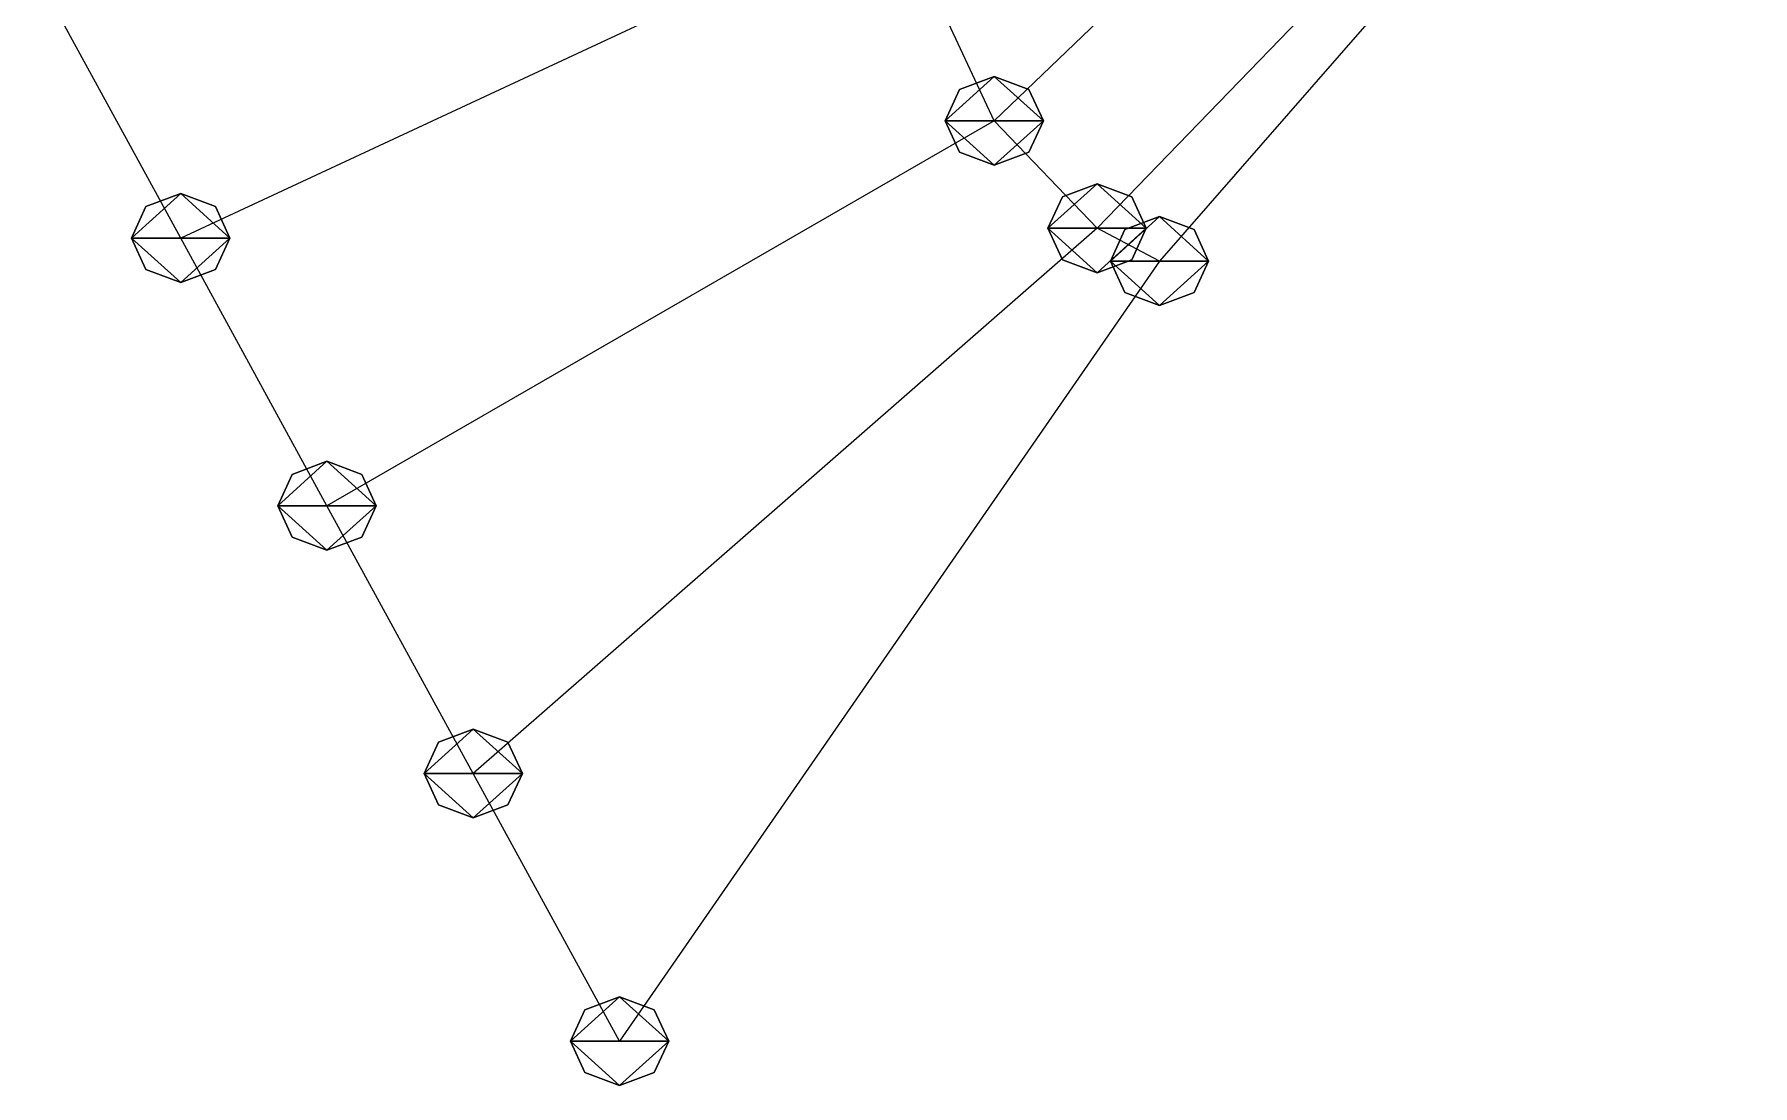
# Model space of a CAD drawing. Header units: metres. Extents: x -74 to 76, y -49 to 49.
# Drawn here: x -55.22 to -20.19, y -49.34 to -27.92 of the extents above; entities that cross this region are included whole.
import ezdxf

# ---------------------------------------------------------------- set-up
doc = ezdxf.new("R2010")
doc.units = ezdxf.units.M

msp = doc.modelspace()

# ---------------------------------------------------------------- linework, layer by layer
for p, q in [((-24.364262, -18.856197, -212.24243), (-35.64934, -29.684515, -219.69254)), ((-20.189331, -18.704195, -213.88322), (-32.283142, -32.541218, -220.6692)), ((-21.72307, -19.657135, -213.2589), (-33.554573, -31.873549, -220.49014)), ((-37.694557, -25.308723, -218.1337), (-52.235985, -32.07315, -225.3557)), ((-35.64934, -29.684515, -219.69254), (-37.694557, -25.308723, -218.1337)), ((-52.235985, -32.07315, -225.3557), (-55.21881, -26.618526, -223.1399)), ((-36.35645, -29.044064, -219.99223), (-36.64934, -29.684515, -219.69254)), ((-36.35645, -29.044064, -219.99223), (-36.64934, -29.684515, -219.69254)), ((-36.35645, -29.044064, -219.99223), (-36.64934, -29.684515, -219.69254)), ((-36.35645, -29.044064, -219.99223), (-36.64934, -29.684515, -219.69254)), ((-35.64934, -28.77878, -220.11638), (-36.35645, -29.044064, -219.99223)), ((-35.64934, -28.77878, -220.11638), (-36.35645, -29.044064, -219.99223)), ((-35.64934, -28.77878, -220.11638), (-36.35645, -29.044064, -219.99223)), ((-35.64934, -28.77878, -220.11638), (-36.35645, -29.044064, -219.99223)), ((-34.942234, -29.044064, -219.99223), (-35.64934, -28.77878, -220.11638)), ((-34.942234, -29.044064, -219.99223), (-35.64934, -28.77878, -220.11638)), ((-34.942234, -29.044064, -219.99223), (-35.64934, -28.77878, -220.11638)), ((-34.942234, -29.044064, -219.99223), (-35.64934, -28.77878, -220.11638)), ((-34.64934, -29.684515, -219.69254), (-34.942234, -29.044064, -219.99223)), ((-34.64934, -29.684515, -219.69254), (-34.942234, -29.044064, -219.99223)), ((-34.64934, -29.684515, -219.69254), (-34.942234, -29.044064, -219.99223)), ((-34.64934, -29.684515, -219.69254), (-34.942234, -29.044064, -219.99223)), ((-35.64934, -29.684515, -219.69254), (-49.25316, -37.52778, -227.5715)), ((-36.64934, -29.684515, -219.69254), (-36.35645, -30.324966, -219.39284)), ((-36.64934, -29.684515, -219.69254), (-36.35645, -30.324966, -219.39284)), ((-36.64934, -29.684515, -219.69254), (-36.35645, -30.324966, -219.39284)), ((-36.64934, -29.684515, -219.69254), (-36.35645, -30.324966, -219.39284)), ((-33.554573, -31.873549, -220.49014), (-35.64934, -29.684515, -219.69254)), ((-34.942234, -30.324966, -219.39284), (-34.64934, -29.684515, -219.69254)), ((-34.942234, -30.324966, -219.39284), (-34.64934, -29.684515, -219.69254)), ((-34.942234, -30.324966, -219.39284), (-34.64934, -29.684515, -219.69254)), ((-34.942234, -30.324966, -219.39284), (-34.64934, -29.684515, -219.69254)), ((-36.35645, -30.324966, -219.39284), (-35.64934, -30.59025, -219.26869)), ((-36.35645, -30.324966, -219.39284), (-35.64934, -30.59025, -219.26869)), ((-36.35645, -30.324966, -219.39284), (-35.64934, -30.59025, -219.26869)), ((-36.35645, -30.324966, -219.39284), (-35.64934, -30.59025, -219.26869)), ((-35.64934, -30.59025, -219.26869), (-34.942234, -30.324966, -219.39284)), ((-35.64934, -30.59025, -219.26869), (-34.942234, -30.324966, -219.39284)), ((-35.64934, -30.59025, -219.26869), (-34.942234, -30.324966, -219.39284)), ((-35.64934, -30.59025, -219.26869), (-34.942234, -30.324966, -219.39284)), ((-52.235985, -31.167416, -225.77954), (-52.943092, -31.4327, -225.6554)), ((-52.235985, -31.167416, -225.77954), (-52.943092, -31.4327, -225.6554)), ((-52.235985, -31.167416, -225.77954), (-52.943092, -31.4327, -225.6554)), ((-51.528877, -31.4327, -225.6554), (-52.235985, -31.167416, -225.77954)), ((-51.528877, -31.4327, -225.6554), (-52.235985, -31.167416, -225.77954)), ((-51.528877, -31.4327, -225.6554), (-52.235985, -31.167416, -225.77954)), ((-33.554573, -30.967813, -220.91399), (-34.26168, -31.233097, -220.78984)), ((-33.554573, -30.967813, -220.91399), (-34.26168, -31.233097, -220.78984)), ((-33.554573, -30.967813, -220.91399), (-34.26168, -31.233097, -220.78984)), ((-33.554573, -30.967813, -220.91399), (-34.26168, -31.233097, -220.78984)), ((-32.847466, -31.233097, -220.78984), (-33.554573, -30.967813, -220.91399)), ((-32.847466, -31.233097, -220.78984), (-33.554573, -30.967813, -220.91399)), ((-32.847466, -31.233097, -220.78984), (-33.554573, -30.967813, -220.91399)), ((-32.847466, -31.233097, -220.78984), (-33.554573, -30.967813, -220.91399)), ((-52.943092, -31.4327, -225.6554), (-53.235985, -32.07315, -225.3557)), ((-52.943092, -31.4327, -225.6554), (-53.235985, -32.07315, -225.3557)), ((-52.943092, -31.4327, -225.6554), (-53.235985, -32.07315, -225.3557)), ((-51.235985, -32.07315, -225.3557), (-51.528877, -31.4327, -225.6554)), ((-51.235985, -32.07315, -225.3557), (-51.528877, -31.4327, -225.6554)), ((-51.235985, -32.07315, -225.3557), (-51.528877, -31.4327, -225.6554)), ((-34.26168, -31.233097, -220.78984), (-34.554573, -31.873549, -220.49014)), ((-34.26168, -31.233097, -220.78984), (-34.554573, -31.873549, -220.49014)), ((-34.26168, -31.233097, -220.78984), (-34.554573, -31.873549, -220.49014)), ((-34.26168, -31.233097, -220.78984), (-34.554573, -31.873549, -220.49014)), ((-32.554573, -31.873549, -220.49014), (-32.847466, -31.233097, -220.78984)), ((-32.554573, -31.873549, -220.49014), (-32.847466, -31.233097, -220.78984)), ((-32.554573, -31.873549, -220.49014), (-32.847466, -31.233097, -220.78984)), ((-32.554573, -31.873549, -220.49014), (-32.847466, -31.233097, -220.78984)), ((-33.554573, -31.873549, -220.49014), (-46.27033, -42.982403, -229.78731)), ((-34.554573, -31.873549, -220.49014), (-34.26168, -32.514, -220.19044)), ((-34.554573, -31.873549, -220.49014), (-34.26168, -32.514, -220.19044)), ((-34.554573, -31.873549, -220.49014), (-34.26168, -32.514, -220.19044)), ((-34.554573, -31.873549, -220.49014), (-34.26168, -32.514, -220.19044)), ((-32.283142, -32.541218, -220.6692), (-33.554573, -31.873549, -220.49014)), ((-32.283142, -31.635483, -221.09305), (-32.99025, -31.900766, -220.9689)), ((-32.283142, -31.635483, -221.09305), (-32.99025, -31.900766, -220.9689)), ((-32.283142, -31.635483, -221.09305), (-32.99025, -31.900766, -220.9689)), ((-32.847466, -32.514, -220.19044), (-32.554573, -31.873549, -220.49014)), ((-32.847466, -32.514, -220.19044), (-32.554573, -31.873549, -220.49014)), ((-32.847466, -32.514, -220.19044), (-32.554573, -31.873549, -220.49014)), ((-32.847466, -32.514, -220.19044), (-32.554573, -31.873549, -220.49014)), ((-31.576035, -31.900766, -220.9689), (-32.283142, -31.635483, -221.09305)), ((-31.576035, -31.900766, -220.9689), (-32.283142, -31.635483, -221.09305)), ((-31.576035, -31.900766, -220.9689), (-32.283142, -31.635483, -221.09305)), ((-53.235985, -32.07315, -225.3557), (-52.943092, -32.713604, -225.056)), ((-53.235985, -32.07315, -225.3557), (-52.943092, -32.713604, -225.056)), ((-53.235985, -32.07315, -225.3557), (-52.943092, -32.713604, -225.056)), ((-49.25316, -37.52778, -227.5715), (-52.235985, -32.07315, -225.3557)), ((-51.528877, -32.713604, -225.056), (-51.235985, -32.07315, -225.3557)), ((-51.528877, -32.713604, -225.056), (-51.235985, -32.07315, -225.3557)), ((-51.528877, -32.713604, -225.056), (-51.235985, -32.07315, -225.3557)), ((-32.99025, -31.900766, -220.9689), (-33.283142, -32.541218, -220.6692)), ((-32.99025, -31.900766, -220.9689), (-33.283142, -32.541218, -220.6692)), ((-32.99025, -31.900766, -220.9689), (-33.283142, -32.541218, -220.6692)), ((-31.283142, -32.541218, -220.6692), (-31.576035, -31.900766, -220.9689)), ((-31.283142, -32.541218, -220.6692), (-31.576035, -31.900766, -220.9689)), ((-31.283142, -32.541218, -220.6692), (-31.576035, -31.900766, -220.9689)), ((-32.283142, -32.541218, -220.6692), (-43.287502, -48.437027, -232.00311)), ((-34.26168, -32.514, -220.19044), (-33.554573, -32.779285, -220.0663)), ((-34.26168, -32.514, -220.19044), (-33.554573, -32.779285, -220.0663)), ((-34.26168, -32.514, -220.19044), (-33.554573, -32.779285, -220.0663)), ((-34.26168, -32.514, -220.19044), (-33.554573, -32.779285, -220.0663)), ((-33.554573, -32.779285, -220.0663), (-32.847466, -32.514, -220.19044)), ((-33.554573, -32.779285, -220.0663), (-32.847466, -32.514, -220.19044)), ((-33.554573, -32.779285, -220.0663), (-32.847466, -32.514, -220.19044)), ((-33.554573, -32.779285, -220.0663), (-32.847466, -32.514, -220.19044)), ((-33.283142, -32.541218, -220.6692), (-32.99025, -33.18167, -220.3695)), ((-33.283142, -32.541218, -220.6692), (-32.99025, -33.18167, -220.3695)), ((-33.283142, -32.541218, -220.6692), (-32.99025, -33.18167, -220.3695)), ((-31.576035, -33.18167, -220.3695), (-31.283142, -32.541218, -220.6692)), ((-31.576035, -33.18167, -220.3695), (-31.283142, -32.541218, -220.6692)), ((-31.576035, -33.18167, -220.3695), (-31.283142, -32.541218, -220.6692)), ((-52.943092, -32.713604, -225.056), (-52.235985, -32.978886, -224.93185)), ((-52.943092, -32.713604, -225.056), (-52.235985, -32.978886, -224.93185)), ((-52.943092, -32.713604, -225.056), (-52.235985, -32.978886, -224.93185)), ((-52.235985, -32.978886, -224.93185), (-51.528877, -32.713604, -225.056)), ((-52.235985, -32.978886, -224.93185), (-51.528877, -32.713604, -225.056)), ((-52.235985, -32.978886, -224.93185), (-51.528877, -32.713604, -225.056)), ((-32.99025, -33.18167, -220.3695), (-32.283142, -33.446953, -220.24536)), ((-32.99025, -33.18167, -220.3695), (-32.283142, -33.446953, -220.24536)), ((-32.99025, -33.18167, -220.3695), (-32.283142, -33.446953, -220.24536)), ((-32.283142, -33.446953, -220.24536), (-31.576035, -33.18167, -220.3695)), ((-32.283142, -33.446953, -220.24536), (-31.576035, -33.18167, -220.3695)), ((-32.283142, -33.446953, -220.24536), (-31.576035, -33.18167, -220.3695)), ((-49.25316, -36.622044, -227.99535), (-49.960266, -36.887325, -227.8712)), ((-49.25316, -36.622044, -227.99535), (-49.960266, -36.887325, -227.8712)), ((-49.25316, -36.622044, -227.99535), (-49.960266, -36.887325, -227.8712)), ((-48.54605, -36.887325, -227.8712), (-49.25316, -36.622044, -227.99535)), ((-48.54605, -36.887325, -227.8712), (-49.25316, -36.622044, -227.99535)), ((-48.54605, -36.887325, -227.8712), (-49.25316, -36.622044, -227.99535)), ((-49.960266, -36.887325, -227.8712), (-50.25316, -37.52778, -227.5715)), ((-49.960266, -36.887325, -227.8712), (-50.25316, -37.52778, -227.5715)), ((-49.960266, -36.887325, -227.8712), (-50.25316, -37.52778, -227.5715)), ((-48.25316, -37.52778, -227.5715), (-48.54605, -36.887325, -227.8712)), ((-48.25316, -37.52778, -227.5715), (-48.54605, -36.887325, -227.8712)), ((-48.25316, -37.52778, -227.5715), (-48.54605, -36.887325, -227.8712)), ((-50.25316, -37.52778, -227.5715), (-49.960266, -38.168232, -227.2718)), ((-50.25316, -37.52778, -227.5715), (-49.960266, -38.168232, -227.2718)), ((-50.25316, -37.52778, -227.5715), (-49.960266, -38.168232, -227.2718)), ((-46.27033, -42.982403, -229.78731), (-49.25316, -37.52778, -227.5715)), ((-48.54605, -38.168232, -227.2718), (-48.25316, -37.52778, -227.5715)), ((-48.54605, -38.168232, -227.2718), (-48.25316, -37.52778, -227.5715)), ((-48.54605, -38.168232, -227.2718), (-48.25316, -37.52778, -227.5715)), ((-49.960266, -38.168232, -227.2718), (-49.25316, -38.433514, -227.14766)), ((-49.960266, -38.168232, -227.2718), (-49.25316, -38.433514, -227.14766)), ((-49.960266, -38.168232, -227.2718), (-49.25316, -38.433514, -227.14766)), ((-49.25316, -38.433514, -227.14766), (-48.54605, -38.168232, -227.2718)), ((-49.25316, -38.433514, -227.14766), (-48.54605, -38.168232, -227.2718)), ((-49.25316, -38.433514, -227.14766), (-48.54605, -38.168232, -227.2718)), ((-46.977436, -42.34195, -230.087), (-47.27033, -42.982403, -229.78731)), ((-46.977436, -42.34195, -230.087), (-47.27033, -42.982403, -229.78731)), ((-46.977436, -42.34195, -230.087), (-47.27033, -42.982403, -229.78731)), ((-46.27033, -42.076668, -230.21115), (-46.977436, -42.34195, -230.087)), ((-46.27033, -42.076668, -230.21115), (-46.977436, -42.34195, -230.087)), ((-46.27033, -42.076668, -230.21115), (-46.977436, -42.34195, -230.087)), ((-45.56322, -42.34195, -230.087), (-46.27033, -42.076668, -230.21115)), ((-45.56322, -42.34195, -230.087), (-46.27033, -42.076668, -230.21115)), ((-45.56322, -42.34195, -230.087), (-46.27033, -42.076668, -230.21115)), ((-45.27033, -42.982403, -229.78731), (-45.56322, -42.34195, -230.087)), ((-45.27033, -42.982403, -229.78731), (-45.56322, -42.34195, -230.087)), ((-45.27033, -42.982403, -229.78731), (-45.56322, -42.34195, -230.087)), ((-47.27033, -42.982403, -229.78731), (-46.977436, -43.622856, -229.48761)), ((-47.27033, -42.982403, -229.78731), (-46.977436, -43.622856, -229.48761)), ((-47.27033, -42.982403, -229.78731), (-46.977436, -43.622856, -229.48761)), ((-43.287502, -48.437027, -232.00311), (-46.27033, -42.982403, -229.78731)), ((-45.56322, -43.622856, -229.48761), (-45.27033, -42.982403, -229.78731)), ((-45.56322, -43.622856, -229.48761), (-45.27033, -42.982403, -229.78731)), ((-45.56322, -43.622856, -229.48761), (-45.27033, -42.982403, -229.78731)), ((-46.977436, -43.622856, -229.48761), (-46.27033, -43.888138, -229.36346)), ((-46.977436, -43.622856, -229.48761), (-46.27033, -43.888138, -229.36346)), ((-46.977436, -43.622856, -229.48761), (-46.27033, -43.888138, -229.36346)), ((-46.27033, -43.888138, -229.36346), (-45.56322, -43.622856, -229.48761)), ((-46.27033, -43.888138, -229.36346), (-45.56322, -43.622856, -229.48761)), ((-46.27033, -43.888138, -229.36346), (-45.56322, -43.622856, -229.48761)), ((-43.287502, -47.531292, -232.42696), (-43.99461, -47.796574, -232.30281)), ((-43.287502, -47.531292, -232.42696), (-43.99461, -47.796574, -232.30281)), ((-42.580395, -47.796574, -232.30281), (-43.287502, -47.531292, -232.42696)), ((-42.580395, -47.796574, -232.30281), (-43.287502, -47.531292, -232.42696)), ((-43.99461, -47.796574, -232.30281), (-44.287502, -48.437027, -232.00311)), ((-43.99461, -47.796574, -232.30281), (-44.287502, -48.437027, -232.00311)), ((-42.287502, -48.437027, -232.00311), (-42.580395, -47.796574, -232.30281)), ((-42.287502, -48.437027, -232.00311), (-42.580395, -47.796574, -232.30281)), ((-44.287502, -48.437027, -232.00311), (-43.99461, -49.07748, -231.70341)), ((-44.287502, -48.437027, -232.00311), (-43.99461, -49.07748, -231.70341)), ((-42.580395, -49.07748, -231.70341), (-42.287502, -48.437027, -232.00311)), ((-42.580395, -49.07748, -231.70341), (-42.287502, -48.437027, -232.00311)), ((-43.99461, -49.07748, -231.70341), (-43.287502, -49.342762, -231.57927)), ((-43.99461, -49.07748, -231.70341), (-43.287502, -49.342762, -231.57927)), ((-43.287502, -49.342762, -231.57927), (-42.580395, -49.07748, -231.70341)), ((-43.287502, -49.342762, -231.57927), (-42.580395, -49.07748, -231.70341))]:
    msp.add_line(p, q)
for points in [[(-36.64934, -29.684515, -219.69254), (-36.35645, -29.044064, -219.99223), (-35.64934, -28.77878, -220.11638), (-35.649242, -28.77868, -220.11627)], [(-36.64934, -29.684515, -219.69254), (-36.35645, -29.044064, -219.99223), (-35.64934, -28.77878, -220.11638), (-35.649242, -28.77868, -220.11627)], [(-36.64934, -29.684515, -219.69254), (-36.35645, -29.044064, -219.99223), (-35.64934, -28.77878, -220.11638), (-35.649242, -28.77868, -220.11627)], [(-36.64934, -29.684515, -219.69254), (-36.35645, -29.044064, -219.99223), (-35.64934, -28.77878, -220.11638), (-35.649242, -28.77868, -220.11627)], [(-36.64934, -29.684515, -219.69254), (-35.64934, -28.77878, -220.11638), (-34.64934, -29.684515, -219.69254), (-34.649242, -29.684416, -219.69243)], [(-36.64934, -29.684515, -219.69254), (-35.64934, -28.77878, -220.11638), (-34.64934, -29.684515, -219.69254), (-34.649242, -29.684416, -219.69243)], [(-36.64934, -29.684515, -219.69254), (-35.64934, -28.77878, -220.11638), (-34.64934, -29.684515, -219.69254), (-34.649242, -29.684416, -219.69243)], [(-36.64934, -29.684515, -219.69254), (-35.64934, -28.77878, -220.11638), (-34.64934, -29.684515, -219.69254), (-34.649242, -29.684416, -219.69243)], [(-35.64934, -28.77878, -220.11638), (-34.942234, -29.044064, -219.99223), (-34.64934, -29.684515, -219.69254), (-34.649242, -29.684416, -219.69243)], [(-35.64934, -28.77878, -220.11638), (-34.942234, -29.044064, -219.99223), (-34.64934, -29.684515, -219.69254), (-34.649242, -29.684416, -219.69243)], [(-35.64934, -28.77878, -220.11638), (-34.942234, -29.044064, -219.99223), (-34.64934, -29.684515, -219.69254), (-34.649242, -29.684416, -219.69243)], [(-35.64934, -28.77878, -220.11638), (-34.942234, -29.044064, -219.99223), (-34.64934, -29.684515, -219.69254), (-34.649242, -29.684416, -219.69243)], [(-35.64934, -30.59025, -219.26869), (-36.35645, -30.324966, -219.39284), (-36.64934, -29.684515, -219.69254), (-36.649242, -29.684416, -219.69243)], [(-34.64934, -29.684515, -219.69254), (-35.64934, -30.59025, -219.26869), (-36.64934, -29.684515, -219.69254), (-36.649242, -29.684416, -219.69243)], [(-35.64934, -30.59025, -219.26869), (-36.35645, -30.324966, -219.39284), (-36.64934, -29.684515, -219.69254), (-36.649242, -29.684416, -219.69243)], [(-34.64934, -29.684515, -219.69254), (-35.64934, -30.59025, -219.26869), (-36.64934, -29.684515, -219.69254), (-36.649242, -29.684416, -219.69243)], [(-35.64934, -30.59025, -219.26869), (-36.35645, -30.324966, -219.39284), (-36.64934, -29.684515, -219.69254), (-36.649242, -29.684416, -219.69243)], [(-34.64934, -29.684515, -219.69254), (-35.64934, -30.59025, -219.26869), (-36.64934, -29.684515, -219.69254), (-36.649242, -29.684416, -219.69243)], [(-35.64934, -30.59025, -219.26869), (-36.35645, -30.324966, -219.39284), (-36.64934, -29.684515, -219.69254), (-36.649242, -29.684416, -219.69243)], [(-34.64934, -29.684515, -219.69254), (-35.64934, -30.59025, -219.26869), (-36.64934, -29.684515, -219.69254), (-36.649242, -29.684416, -219.69243)], [(-34.64934, -29.684515, -219.69254), (-34.942234, -30.324966, -219.39284), (-35.64934, -30.59025, -219.26869), (-35.649242, -30.59015, -219.26859)], [(-34.64934, -29.684515, -219.69254), (-34.942234, -30.324966, -219.39284), (-35.64934, -30.59025, -219.26869), (-35.649242, -30.59015, -219.26859)], [(-34.64934, -29.684515, -219.69254), (-34.942234, -30.324966, -219.39284), (-35.64934, -30.59025, -219.26869), (-35.649242, -30.59015, -219.26859)], [(-34.64934, -29.684515, -219.69254), (-34.942234, -30.324966, -219.39284), (-35.64934, -30.59025, -219.26869), (-35.649242, -30.59015, -219.26859)], [(-53.235985, -32.07315, -225.3557), (-52.943092, -31.4327, -225.6554), (-52.235985, -31.167416, -225.77954), (-52.235886, -31.167316, -225.77943)], [(-53.235985, -32.07315, -225.3557), (-52.943092, -31.4327, -225.6554), (-52.235985, -31.167416, -225.77954), (-52.235886, -31.167316, -225.77943)], [(-53.235985, -32.07315, -225.3557), (-52.943092, -31.4327, -225.6554), (-52.235985, -31.167416, -225.77954), (-52.235886, -31.167316, -225.77943)], [(-53.235985, -32.07315, -225.3557), (-52.235985, -31.167416, -225.77954), (-51.235985, -32.07315, -225.3557), (-51.235886, -32.07305, -225.35559)], [(-53.235985, -32.07315, -225.3557), (-52.235985, -31.167416, -225.77954), (-51.235985, -32.07315, -225.3557), (-51.235886, -32.07305, -225.35559)], [(-53.235985, -32.07315, -225.3557), (-52.235985, -31.167416, -225.77954), (-51.235985, -32.07315, -225.3557), (-51.235886, -32.07305, -225.35559)], [(-52.235985, -31.167416, -225.77954), (-51.528877, -31.4327, -225.6554), (-51.235985, -32.07315, -225.3557), (-51.235886, -32.07305, -225.35559)], [(-52.235985, -31.167416, -225.77954), (-51.528877, -31.4327, -225.6554), (-51.235985, -32.07315, -225.3557), (-51.235886, -32.07305, -225.35559)], [(-52.235985, -31.167416, -225.77954), (-51.528877, -31.4327, -225.6554), (-51.235985, -32.07315, -225.3557), (-51.235886, -32.07305, -225.35559)], [(-34.554573, -31.873549, -220.49014), (-34.26168, -31.233097, -220.78984), (-33.554573, -30.967813, -220.91399), (-33.554474, -30.967714, -220.91388)], [(-34.554573, -31.873549, -220.49014), (-34.26168, -31.233097, -220.78984), (-33.554573, -30.967813, -220.91399), (-33.554474, -30.967714, -220.91388)], [(-34.554573, -31.873549, -220.49014), (-34.26168, -31.233097, -220.78984), (-33.554573, -30.967813, -220.91399), (-33.554474, -30.967714, -220.91388)], [(-34.554573, -31.873549, -220.49014), (-34.26168, -31.233097, -220.78984), (-33.554573, -30.967813, -220.91399), (-33.554474, -30.967714, -220.91388)], [(-34.554573, -31.873549, -220.49014), (-33.554573, -30.967813, -220.91399), (-32.554573, -31.873549, -220.49014), (-32.554474, -31.87345, -220.49004)], [(-34.554573, -31.873549, -220.49014), (-33.554573, -30.967813, -220.91399), (-32.554573, -31.873549, -220.49014), (-32.554474, -31.87345, -220.49004)], [(-34.554573, -31.873549, -220.49014), (-33.554573, -30.967813, -220.91399), (-32.554573, -31.873549, -220.49014), (-32.554474, -31.87345, -220.49004)], [(-34.554573, -31.873549, -220.49014), (-33.554573, -30.967813, -220.91399), (-32.554573, -31.873549, -220.49014), (-32.554474, -31.87345, -220.49004)], [(-33.554573, -30.967813, -220.91399), (-32.847466, -31.233097, -220.78984), (-32.554573, -31.873549, -220.49014), (-32.554474, -31.87345, -220.49004)], [(-33.554573, -30.967813, -220.91399), (-32.847466, -31.233097, -220.78984), (-32.554573, -31.873549, -220.49014), (-32.554474, -31.87345, -220.49004)], [(-33.554573, -30.967813, -220.91399), (-32.847466, -31.233097, -220.78984), (-32.554573, -31.873549, -220.49014), (-32.554474, -31.87345, -220.49004)], [(-33.554573, -30.967813, -220.91399), (-32.847466, -31.233097, -220.78984), (-32.554573, -31.873549, -220.49014), (-32.554474, -31.87345, -220.49004)], [(-33.554573, -32.779285, -220.0663), (-34.26168, -32.514, -220.19044), (-34.554573, -31.873549, -220.49014), (-34.554474, -31.87345, -220.49004)], [(-32.554573, -31.873549, -220.49014), (-33.554573, -32.779285, -220.0663), (-34.554573, -31.873549, -220.49014), (-34.554474, -31.87345, -220.49004)], [(-33.554573, -32.779285, -220.0663), (-34.26168, -32.514, -220.19044), (-34.554573, -31.873549, -220.49014), (-34.554474, -31.87345, -220.49004)], [(-32.554573, -31.873549, -220.49014), (-33.554573, -32.779285, -220.0663), (-34.554573, -31.873549, -220.49014), (-34.554474, -31.87345, -220.49004)], [(-33.554573, -32.779285, -220.0663), (-34.26168, -32.514, -220.19044), (-34.554573, -31.873549, -220.49014), (-34.554474, -31.87345, -220.49004)], [(-32.554573, -31.873549, -220.49014), (-33.554573, -32.779285, -220.0663), (-34.554573, -31.873549, -220.49014), (-34.554474, -31.87345, -220.49004)], [(-33.554573, -32.779285, -220.0663), (-34.26168, -32.514, -220.19044), (-34.554573, -31.873549, -220.49014), (-34.554474, -31.87345, -220.49004)], [(-32.554573, -31.873549, -220.49014), (-33.554573, -32.779285, -220.0663), (-34.554573, -31.873549, -220.49014), (-34.554474, -31.87345, -220.49004)], [(-32.554573, -31.873549, -220.49014), (-32.847466, -32.514, -220.19044), (-33.554573, -32.779285, -220.0663), (-33.554474, -32.779186, -220.0662)], [(-32.554573, -31.873549, -220.49014), (-32.847466, -32.514, -220.19044), (-33.554573, -32.779285, -220.0663), (-33.554474, -32.779186, -220.0662)], [(-32.554573, -31.873549, -220.49014), (-32.847466, -32.514, -220.19044), (-33.554573, -32.779285, -220.0663), (-33.554474, -32.779186, -220.0662)], [(-32.554573, -31.873549, -220.49014), (-32.847466, -32.514, -220.19044), (-33.554573, -32.779285, -220.0663), (-33.554474, -32.779186, -220.0662)], [(-33.283142, -32.541218, -220.6692), (-32.99025, -31.900766, -220.9689), (-32.283142, -31.635483, -221.09305), (-32.283043, -31.635384, -221.09294)], [(-33.283142, -32.541218, -220.6692), (-32.99025, -31.900766, -220.9689), (-32.283142, -31.635483, -221.09305), (-32.283043, -31.635384, -221.09294)], [(-33.283142, -32.541218, -220.6692), (-32.99025, -31.900766, -220.9689), (-32.283142, -31.635483, -221.09305), (-32.283043, -31.635384, -221.09294)], [(-33.283142, -32.541218, -220.6692), (-32.283142, -31.635483, -221.09305), (-31.283142, -32.541218, -220.6692), (-31.283043, -32.54112, -220.6691)], [(-33.283142, -32.541218, -220.6692), (-32.283142, -31.635483, -221.09305), (-31.283142, -32.541218, -220.6692), (-31.283043, -32.54112, -220.6691)], [(-33.283142, -32.541218, -220.6692), (-32.283142, -31.635483, -221.09305), (-31.283142, -32.541218, -220.6692), (-31.283043, -32.54112, -220.6691)], [(-32.283142, -31.635483, -221.09305), (-31.576035, -31.900766, -220.9689), (-31.283142, -32.541218, -220.6692), (-31.283043, -32.54112, -220.6691)], [(-32.283142, -31.635483, -221.09305), (-31.576035, -31.900766, -220.9689), (-31.283142, -32.541218, -220.6692), (-31.283043, -32.54112, -220.6691)], [(-32.283142, -31.635483, -221.09305), (-31.576035, -31.900766, -220.9689), (-31.283142, -32.541218, -220.6692), (-31.283043, -32.54112, -220.6691)], [(-52.235985, -32.978886, -224.93185), (-52.943092, -32.713604, -225.056), (-53.235985, -32.07315, -225.3557), (-53.235886, -32.07305, -225.35559)], [(-51.235985, -32.07315, -225.3557), (-52.235985, -32.978886, -224.93185), (-53.235985, -32.07315, -225.3557), (-53.235886, -32.07305, -225.35559)], [(-52.235985, -32.978886, -224.93185), (-52.943092, -32.713604, -225.056), (-53.235985, -32.07315, -225.3557), (-53.235886, -32.07305, -225.35559)], [(-51.235985, -32.07315, -225.3557), (-52.235985, -32.978886, -224.93185), (-53.235985, -32.07315, -225.3557), (-53.235886, -32.07305, -225.35559)], [(-52.235985, -32.978886, -224.93185), (-52.943092, -32.713604, -225.056), (-53.235985, -32.07315, -225.3557), (-53.235886, -32.07305, -225.35559)], [(-51.235985, -32.07315, -225.3557), (-52.235985, -32.978886, -224.93185), (-53.235985, -32.07315, -225.3557), (-53.235886, -32.07305, -225.35559)], [(-51.235985, -32.07315, -225.3557), (-51.528877, -32.713604, -225.056), (-52.235985, -32.978886, -224.93185), (-52.235886, -32.978786, -224.93175)], [(-51.235985, -32.07315, -225.3557), (-51.528877, -32.713604, -225.056), (-52.235985, -32.978886, -224.93185), (-52.235886, -32.978786, -224.93175)], [(-51.235985, -32.07315, -225.3557), (-51.528877, -32.713604, -225.056), (-52.235985, -32.978886, -224.93185), (-52.235886, -32.978786, -224.93175)], [(-32.283142, -33.446953, -220.24536), (-32.99025, -33.18167, -220.3695), (-33.283142, -32.541218, -220.6692), (-33.283043, -32.54112, -220.6691)], [(-31.283142, -32.541218, -220.6692), (-32.283142, -33.446953, -220.24536), (-33.283142, -32.541218, -220.6692), (-33.283043, -32.54112, -220.6691)], [(-32.283142, -33.446953, -220.24536), (-32.99025, -33.18167, -220.3695), (-33.283142, -32.541218, -220.6692), (-33.283043, -32.54112, -220.6691)], [(-31.283142, -32.541218, -220.6692), (-32.283142, -33.446953, -220.24536), (-33.283142, -32.541218, -220.6692), (-33.283043, -32.54112, -220.6691)], [(-32.283142, -33.446953, -220.24536), (-32.99025, -33.18167, -220.3695), (-33.283142, -32.541218, -220.6692), (-33.283043, -32.54112, -220.6691)], [(-31.283142, -32.541218, -220.6692), (-32.283142, -33.446953, -220.24536), (-33.283142, -32.541218, -220.6692), (-33.283043, -32.54112, -220.6691)], [(-31.283142, -32.541218, -220.6692), (-31.576035, -33.18167, -220.3695), (-32.283142, -33.446953, -220.24536), (-32.283043, -33.446854, -220.24525)], [(-31.283142, -32.541218, -220.6692), (-31.576035, -33.18167, -220.3695), (-32.283142, -33.446953, -220.24536), (-32.283043, -33.446854, -220.24525)], [(-31.283142, -32.541218, -220.6692), (-31.576035, -33.18167, -220.3695), (-32.283142, -33.446953, -220.24536), (-32.283043, -33.446854, -220.24525)], [(-50.25316, -37.52778, -227.5715), (-49.960266, -36.887325, -227.8712), (-49.25316, -36.622044, -227.99535), (-49.25306, -36.621944, -227.99524)], [(-50.25316, -37.52778, -227.5715), (-49.960266, -36.887325, -227.8712), (-49.25316, -36.622044, -227.99535), (-49.25306, -36.621944, -227.99524)], [(-50.25316, -37.52778, -227.5715), (-49.960266, -36.887325, -227.8712), (-49.25316, -36.622044, -227.99535), (-49.25306, -36.621944, -227.99524)], [(-50.25316, -37.52778, -227.5715), (-49.25316, -36.622044, -227.99535), (-48.25316, -37.52778, -227.5715), (-48.25306, -37.52768, -227.5714)], [(-50.25316, -37.52778, -227.5715), (-49.25316, -36.622044, -227.99535), (-48.25316, -37.52778, -227.5715), (-48.25306, -37.52768, -227.5714)], [(-50.25316, -37.52778, -227.5715), (-49.25316, -36.622044, -227.99535), (-48.25316, -37.52778, -227.5715), (-48.25306, -37.52768, -227.5714)], [(-49.25316, -36.622044, -227.99535), (-48.54605, -36.887325, -227.8712), (-48.25316, -37.52778, -227.5715), (-48.25306, -37.52768, -227.5714)], [(-49.25316, -36.622044, -227.99535), (-48.54605, -36.887325, -227.8712), (-48.25316, -37.52778, -227.5715), (-48.25306, -37.52768, -227.5714)], [(-49.25316, -36.622044, -227.99535), (-48.54605, -36.887325, -227.8712), (-48.25316, -37.52778, -227.5715), (-48.25306, -37.52768, -227.5714)], [(-49.25316, -38.433514, -227.14766), (-49.960266, -38.168232, -227.2718), (-50.25316, -37.52778, -227.5715), (-50.25306, -37.52768, -227.5714)], [(-48.25316, -37.52778, -227.5715), (-49.25316, -38.433514, -227.14766), (-50.25316, -37.52778, -227.5715), (-50.25306, -37.52768, -227.5714)], [(-49.25316, -38.433514, -227.14766), (-49.960266, -38.168232, -227.2718), (-50.25316, -37.52778, -227.5715), (-50.25306, -37.52768, -227.5714)], [(-48.25316, -37.52778, -227.5715), (-49.25316, -38.433514, -227.14766), (-50.25316, -37.52778, -227.5715), (-50.25306, -37.52768, -227.5714)], [(-49.25316, -38.433514, -227.14766), (-49.960266, -38.168232, -227.2718), (-50.25316, -37.52778, -227.5715), (-50.25306, -37.52768, -227.5714)], [(-48.25316, -37.52778, -227.5715), (-49.25316, -38.433514, -227.14766), (-50.25316, -37.52778, -227.5715), (-50.25306, -37.52768, -227.5714)], [(-48.25316, -37.52778, -227.5715), (-48.54605, -38.168232, -227.2718), (-49.25316, -38.433514, -227.14766), (-49.25306, -38.433414, -227.14755)], [(-48.25316, -37.52778, -227.5715), (-48.54605, -38.168232, -227.2718), (-49.25316, -38.433514, -227.14766), (-49.25306, -38.433414, -227.14755)], [(-48.25316, -37.52778, -227.5715), (-48.54605, -38.168232, -227.2718), (-49.25316, -38.433514, -227.14766), (-49.25306, -38.433414, -227.14755)], [(-47.27033, -42.982403, -229.78731), (-46.977436, -42.34195, -230.087), (-46.27033, -42.076668, -230.21115), (-46.27023, -42.07657, -230.21104)], [(-47.27033, -42.982403, -229.78731), (-46.977436, -42.34195, -230.087), (-46.27033, -42.076668, -230.21115), (-46.27023, -42.07657, -230.21104)], [(-47.27033, -42.982403, -229.78731), (-46.977436, -42.34195, -230.087), (-46.27033, -42.076668, -230.21115), (-46.27023, -42.07657, -230.21104)], [(-47.27033, -42.982403, -229.78731), (-46.27033, -42.076668, -230.21115), (-45.27033, -42.982403, -229.78731), (-45.27023, -42.982304, -229.7872)], [(-47.27033, -42.982403, -229.78731), (-46.27033, -42.076668, -230.21115), (-45.27033, -42.982403, -229.78731), (-45.27023, -42.982304, -229.7872)], [(-47.27033, -42.982403, -229.78731), (-46.27033, -42.076668, -230.21115), (-45.27033, -42.982403, -229.78731), (-45.27023, -42.982304, -229.7872)], [(-46.27033, -42.076668, -230.21115), (-45.56322, -42.34195, -230.087), (-45.27033, -42.982403, -229.78731), (-45.27023, -42.982304, -229.7872)], [(-46.27033, -42.076668, -230.21115), (-45.56322, -42.34195, -230.087), (-45.27033, -42.982403, -229.78731), (-45.27023, -42.982304, -229.7872)], [(-46.27033, -42.076668, -230.21115), (-45.56322, -42.34195, -230.087), (-45.27033, -42.982403, -229.78731), (-45.27023, -42.982304, -229.7872)], [(-46.27033, -43.888138, -229.36346), (-46.977436, -43.622856, -229.48761), (-47.27033, -42.982403, -229.78731), (-47.27023, -42.982304, -229.7872)], [(-45.27033, -42.982403, -229.78731), (-46.27033, -43.888138, -229.36346), (-47.27033, -42.982403, -229.78731), (-47.27023, -42.982304, -229.7872)], [(-46.27033, -43.888138, -229.36346), (-46.977436, -43.622856, -229.48761), (-47.27033, -42.982403, -229.78731), (-47.27023, -42.982304, -229.7872)], [(-45.27033, -42.982403, -229.78731), (-46.27033, -43.888138, -229.36346), (-47.27033, -42.982403, -229.78731), (-47.27023, -42.982304, -229.7872)], [(-46.27033, -43.888138, -229.36346), (-46.977436, -43.622856, -229.48761), (-47.27033, -42.982403, -229.78731), (-47.27023, -42.982304, -229.7872)], [(-45.27033, -42.982403, -229.78731), (-46.27033, -43.888138, -229.36346), (-47.27033, -42.982403, -229.78731), (-47.27023, -42.982304, -229.7872)], [(-45.27033, -42.982403, -229.78731), (-45.56322, -43.622856, -229.48761), (-46.27033, -43.888138, -229.36346), (-46.27023, -43.88804, -229.36336)], [(-45.27033, -42.982403, -229.78731), (-45.56322, -43.622856, -229.48761), (-46.27033, -43.888138, -229.36346), (-46.27023, -43.88804, -229.36336)], [(-45.27033, -42.982403, -229.78731), (-45.56322, -43.622856, -229.48761), (-46.27033, -43.888138, -229.36346), (-46.27023, -43.88804, -229.36336)], [(-44.287502, -48.437027, -232.00311), (-43.99461, -47.796574, -232.30281), (-43.287502, -47.531292, -232.42696), (-43.287403, -47.531193, -232.42685)], [(-44.287502, -48.437027, -232.00311), (-43.99461, -47.796574, -232.30281), (-43.287502, -47.531292, -232.42696), (-43.287403, -47.531193, -232.42685)], [(-44.287502, -48.437027, -232.00311), (-43.287502, -47.531292, -232.42696), (-42.287502, -48.437027, -232.00311), (-42.287403, -48.436928, -232.003)], [(-44.287502, -48.437027, -232.00311), (-43.287502, -47.531292, -232.42696), (-42.287502, -48.437027, -232.00311), (-42.287403, -48.436928, -232.003)], [(-43.287502, -47.531292, -232.42696), (-42.580395, -47.796574, -232.30281), (-42.287502, -48.437027, -232.00311), (-42.287403, -48.436928, -232.003)], [(-43.287502, -47.531292, -232.42696), (-42.580395, -47.796574, -232.30281), (-42.287502, -48.437027, -232.00311), (-42.287403, -48.436928, -232.003)], [(-43.287502, -49.342762, -231.57927), (-43.99461, -49.07748, -231.70341), (-44.287502, -48.437027, -232.00311), (-44.287403, -48.436928, -232.003)], [(-42.287502, -48.437027, -232.00311), (-43.287502, -49.342762, -231.57927), (-44.287502, -48.437027, -232.00311), (-44.287403, -48.436928, -232.003)], [(-43.287502, -49.342762, -231.57927), (-43.99461, -49.07748, -231.70341), (-44.287502, -48.437027, -232.00311), (-44.287403, -48.436928, -232.003)], [(-42.287502, -48.437027, -232.00311), (-43.287502, -49.342762, -231.57927), (-44.287502, -48.437027, -232.00311), (-44.287403, -48.436928, -232.003)], [(-42.287502, -48.437027, -232.00311), (-42.580395, -49.07748, -231.70341), (-43.287502, -49.342762, -231.57927), (-43.287403, -49.342663, -231.57916)], [(-42.287502, -48.437027, -232.00311), (-42.580395, -49.07748, -231.70341), (-43.287502, -49.342762, -231.57927), (-43.287403, -49.342663, -231.57916)]]:
    msp.add_3dface(points)

doc.saveas('drawing.dxf')
